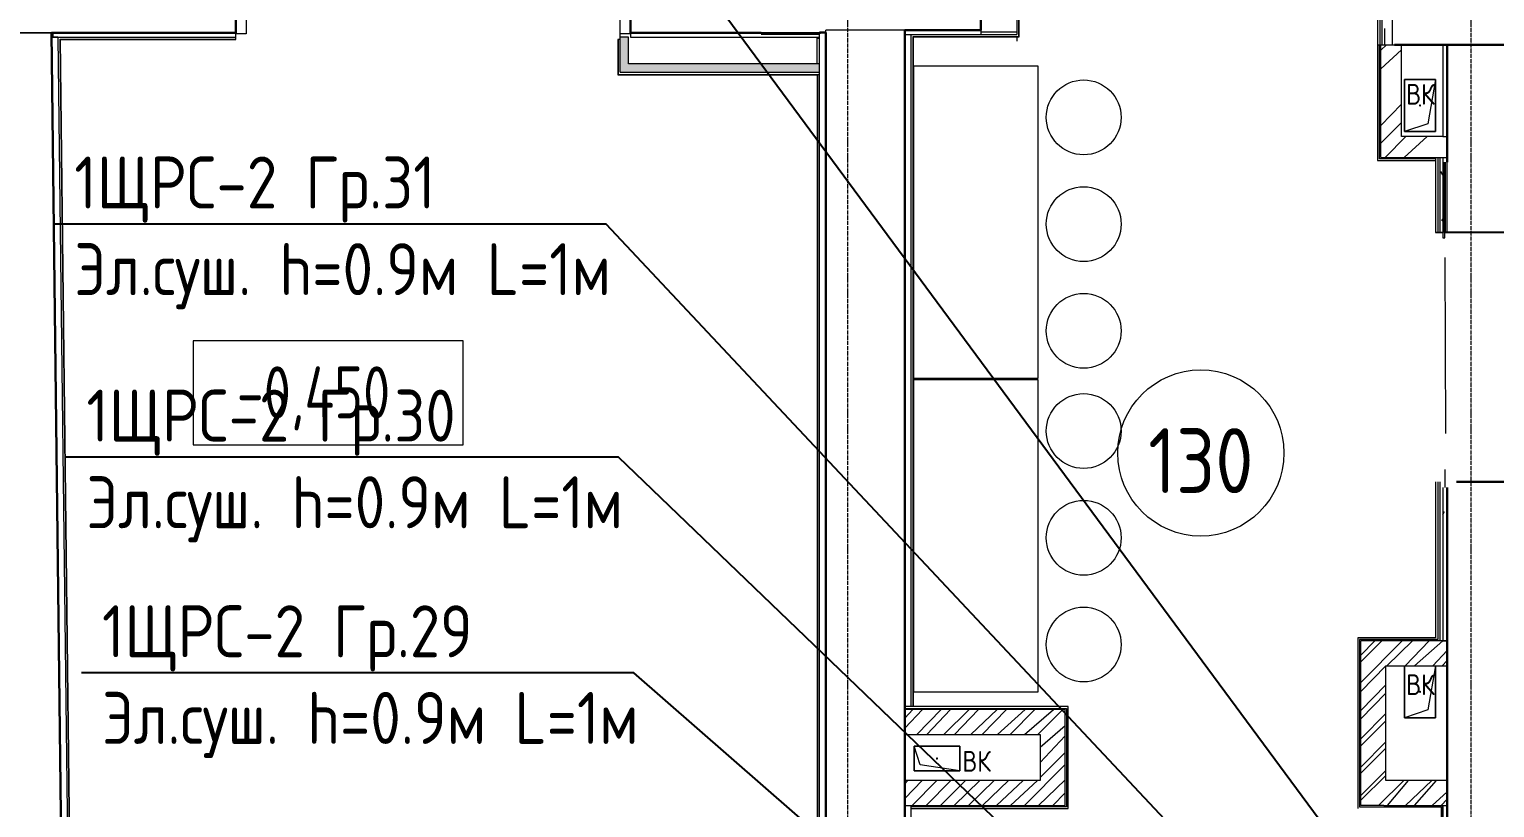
# Model space of a CAD drawing. Header units: millimetres. Extents: x -32 to 417638015, y -35 to 175284279.
# Drawn here: x 416306666 to 416313718, y 175248114 to 175251858 of the extents above; entities that cross this region are included whole.
import ezdxf
from ezdxf import colors
from ezdxf.entities.mleader import LeaderData, LeaderLine
from ezdxf.enums import TextEntityAlignment as Align
from ezdxf.math import Vec2, Vec3

# ---------------------------------------------------------------- set-up
doc = ezdxf.new("R2010")
doc.units = ezdxf.units.MM
doc.linetypes.add('ADSK_Линия сетки', pattern=[25, 20, -2.5, 0, -2.5])
doc.layers.add('_ЭМ_Надписи', color=7, linetype='Continuous')
doc.layers.add('ЭОМ_Лотки рабочие', color=5, linetype='Continuous')
for name, color, linetype, lineweight in [('_ЭМ_ТХ_пищеблок', 7, 'Continuous', 30), ('Аннотация', 7, 'Continuous', 18), ('Атрибут', 7, 'Continuous', 5), ('Обобщенные модели', 7, 'Continuous', 18), ('Оборудование', 7, 'Continuous', 18), ('Оси', 253, 'Continuous', 9), ('Отметки', 7, 'Continuous', 9), ('Перекрытие', 7, 'Continuous', 18), ('Стены внутренние', 7, 'Continuous', 18), ('Стены наружные', 7, 'Continuous', 18), ('Стены несущие', 7, 'Continuous', 30), ('Стены отделка', 7, 'Continuous', 30), ('Стены штриховка', 7, 'Continuous', 9), ('ШТРИХОВКА', 252, 'Continuous', 15)]:
    doc.layers.add(name, color=color, linetype=linetype, lineweight=lineweight)
doc.layers.add('Линии', color=7, linetype='Continuous', lineweight=9, true_color=0x00a600)
doc.styles.add('GOST Common', font='GOST_Common.ttf', dxfattribs={"width": 0.9, "height": 349.9999999999996})
doc.styles.add('GOST Common_3', font='GOST_Common.ttf', dxfattribs={"width": 0.8, "height": 349.9999999999996})
doc.styles.add('GOST Common_5', font='GOST_Common.ttf', dxfattribs={"width": 0.9, "height": 200})
doc.styles.add('ISOCPEUR', font='isocpeur.ttf', dxfattribs={"width": 0.85, "height": 274.9999999999997})
doc.styles.add('ЭОМ', font='isocpeur.ttf', dxfattribs={"width": 0.85, "height": 250})
pattern_1 = [(45, (-31496.66335460375, 188.9018102923583), (-67.35192090801866, 67.35192090801866), []), (45, (-31451.76205460375, 188.9018102923583), (-67.35192090801866, 67.35192090801866), [])]
pattern_2 = [(0, (557.2005734382547, 188.9018102923583), (406.4, 101.6), [33.528, -271.272, 33.528, -271.272, -1625.6]), (0, (557.2005734382547, 188.9018102923583), (406.4, 101.6), [-609.6, 33.528, -576.072, 33.528, -271.272, -711.2]), (0, (557.2005734382547, 188.9018102923583), (406.4, 101.6), [-1524, 33.528, -169.672, 33.528, -474.472]), (120, (709.6005734382488, 239.7018102923575), (-291.1881810244989, 301.1527240979959), [33.52799999999996, -271.2719999999997, 33.52799999999996, -271.2719999999997, -1625.599999999999]), (120, (709.6005734382488, 239.7018102923575), (-291.1881810244989, 301.1527240979959), [-609.5999999999995, 33.52799999999996, -576.0719999999994, 33.52799999999996, -271.2719999999997, -711.1999999999995]), (120, (709.6005734382488, 239.7018102923575), (-291.1881810244989, 301.1527240979959), [-1523.999999999999, 33.52799999999996, -169.6719999999999, 33.52799999999996, -474.4719999999997]), (240, (760.4005734382372, 442.9018102923583), (-115.2118189755009, -402.7527240979958), [33.528, -271.272, 33.528, -271.272, -1625.6]), (240, (760.4005734382372, 442.9018102923583), (-115.2118189755009, -402.7527240979958), [-609.6, 33.528, -576.072, 33.528, -271.272, -711.2]), (240, (760.4005734382372, 442.9018102923583), (-115.2118189755009, -402.7527240979958), [-1524, 33.528, -169.672, 33.528, -474.472])]

# ---------------------------------------------------------------- blocks, each defined once
blk = doc.blocks.new('_ЭМ_ТХ_Пищеблок')
at = {"layer": 'Оборудование', "color": 8}
for p, q in [((52665.29164875692, 22135.63596179818), (52665.29164875692, 20635.63596179818)), ((53265.29164875692, 22135.63596179818), (52665.29164875692, 22135.63596179818)), ((53265.29164875692, 20635.63596179818), (53265.29164875692, 22135.63596179818)), ((52665.29164875692, 20635.63596179818), (53265.29164875692, 20635.63596179818)), ((52665.29164875692, 20626.70010318169), (52665.29164875692, 19126.70010318169)), ((53265.29164875692, 20626.70010318169), (52665.29164875692, 20626.70010318169)), ((53265.29164875692, 19126.70010318169), (53265.29164875692, 20626.70010318169)), ((52665.29164875692, 19126.70010318169), (53265.29164875692, 19126.70010318169))]:
    blk.add_line(p, q, dxfattribs=at)
for centre in [(53484.94547709933, 21889.85866202206), (53484.94547709933, 21376.48725752519), (53484.94547709933, 20863.11585302833), (53484.94547709933, 20380.92280340557), (53484.94547709933, 19867.5513989087), (53484.94547709933, 19354.17999441184)]:
    blk.add_circle(centre, 180, dxfattribs=at)
at = {"layer": 'Атрибут', "color": 8, "style": 'ISOCPEUR', "width": 0.85}
blk.add_attdef('№_ПОЗИЦИИ', text='', height=150, rotation=90, dxfattribs=at).set_placement((58331.67525722168, 39155.16258932042), align=Align.MIDDLE_CENTER)
blk = doc.blocks.new('ТХ пищеблок....')
at = {"layer": 'Оборудование', "color": 8}
for p, q in [((0, 6803.493303392141), (0, 5303.493303392141)), ((600, 6803.493303392141), (0, 6803.493303392141)), ((600, 5303.493303392141), (600, 6803.493303392141)), ((0, 5303.493303392141), (600, 5303.493303392141)), ((0, 5294.557444775652), (0, 3794.557444775652)), ((600, 5294.557444775652), (0, 5294.557444775652)), ((600, 3794.557444775652), (600, 5294.557444775652)), ((0, 3794.557444775652), (600, 3794.557444775652))]:
    blk.add_line(p, q, dxfattribs=at)
for centre in [(819.6538283424452, 6557.716003615991), (819.6538283424452, 6044.344599119155), (819.6538283424452, 5530.97319462226), (819.6538283424452, 5048.780144999502), (819.6538283424452, 4535.408740502666), (819.6538283424452, 4022.037336005771)]:
    blk.add_circle(centre, 180, dxfattribs=at)
blk = doc.blocks.new('1 этаж')
at = {"layer": 'Стены внутренние', "lineweight": 9}
h = blk.add_hatch(dxfattribs=at)
h.set_pattern_fill('FP_12', color=8, style=0, pattern_type=2)
h.set_pattern_definition([(0, (540.3797864780936, 188.9018102923583), (406.4, 101.6), [33.528, -271.272, 33.528, -271.272, -1625.6]), (0, (540.3797864780936, 188.9018102923583), (406.4, 101.6), [-609.6, 33.528, -576.072, 33.528, -271.272, -711.2]), (0, (540.3797864780936, 188.9018102923583), (406.4, 101.6), [-1524, 33.528, -169.672, 33.528, -474.472]), (120, (692.7797864780878, 239.7018102923575), (-291.1881810244989, 301.1527240979959), [33.52799999999996, -271.2719999999997, 33.52799999999996, -271.2719999999997, -1625.599999999999]), (120, (692.7797864780878, 239.7018102923575), (-291.1881810244989, 301.1527240979959), [-609.5999999999993, 33.52799999999996, -576.0719999999993, 33.52799999999996, -271.2719999999997, -711.1999999999994]), (120, (692.7797864780878, 239.7018102923575), (-291.1881810244989, 301.1527240979959), [-1523.999999999999, 33.52799999999996, -169.6719999999998, 33.52799999999996, -474.4719999999996]), (240, (743.5797864781052, 442.9018102923583), (-115.2118189755009, -402.7527240979958), [33.528, -271.272, 33.528, -271.272, -1625.6]), (240, (743.5797864781052, 442.9018102923583), (-115.2118189755009, -402.7527240979958), [-609.6, 33.528, -576.072, 33.528, -271.272, -711.2]), (240, (743.5797864781052, 442.9018102923583), (-115.2118189755009, -402.7527240979958), [-1524, 33.528, -169.672, 33.528, -474.472])])
h.paths.add_polyline_path([(48991.26458547817, 20255.45953487956), (48991.26458547817, 22016.40683749465), (48976.26458547817, 22016.40683749465), (48976.26458547817, 20255.45953487956)])
h.paths.add_polyline_path([(48976.26458547817, 23216.40683749465), (48991.26458547817, 23216.40683749465), (48991.26458547829, 25818.90218870538), (48976.26458547817, 25818.90218870538), (48976.26458547817, 23231.40683749468)])
at = {"layer": 'Стены внутренние'}
for points in [[(45351.47341268123, 20180.71979350084), (45351.47341268123, 20310.21979350083), (45311.4734126812, 20310.21979350083), (45311.4734126812, 20180.71979350084)], [(45543.67351495792, 20140.71979350086), (46270.38937983746, 20140.71979350086), (46270.38937983778, 20180.71979350084), (45311.4734126812, 20180.71979350084), (45311.4734126812, 20140.71979350086)]]:
    blk.add_hatch(color=8, dxfattribs=at).paths.add_polyline_path(points)
at = {"layer": 'Стены внутренние', "lineweight": 9}
h = blk.add_hatch(dxfattribs=at)
h.set_pattern_fill('FP_12', color=8, style=0, pattern_type=2)
h.set_pattern_definition(pattern_2)
h.paths.add_polyline_path([(49255.26901058256, 17325.82326462791), (49270.26901058253, 17325.82326462791), (49270.26901058253, 18170.23902221979), (49255.26901058256, 18170.23902221979), (49255.26901058256, 17360.14870375443)])
h.paths.add_polyline_path([(49255.26901058253, 19370.2390222198), (49270.26901058253, 19370.61076303173), (49270.26901058253, 19743.05226332138), (49255.26901058253, 19743.05226332138), (49255.26901058253, 19370.61076303173)])
h = blk.add_hatch(dxfattribs=at)
h.set_pattern_fill('FP_12', color=8, style=0, pattern_type=2)
h.set_pattern_definition(pattern_2)
h.paths.add_polyline_path([(46725.38937983781, 13028.57325386916), (46725.38937983781, 16678.82326462789), (46710.38937983781, 16678.82326462789), (46710.38937983781, 13028.57325386916)])
at = {"layer": 'Стены штриховка'}
h = blk.add_hatch(dxfattribs=at)
h.set_pattern_fill('ANSI34', color=8, scale=20)
h.set_pattern_definition([(45, (-31496.66335460375, 188.9018102923583), (-269.4076836320746, 269.4076836320746), []), (45, (-31406.86075460375, 188.9018102923583), (-269.4076836320746, 269.4076836320746), []), (45, (-31317.05815460374, 188.9018102923583), (-269.4076836320746, 269.4076836320746), []), (45, (-31227.25535460375, 188.9018102923583), (-269.4076836320746, 269.4076836320746), [])])
h.paths.add_polyline_path([(49071.26458547811, 20272.95953487952), (48971.26458547811, 20272.95953487952), (48971.26458547811, 19731.05226332136), (49290.26901058271, 19731.05226332136), (49290.26901058271, 19831.05226332134), (49270.26901058247, 19831.05226332134), (49071.26458547814, 19831.05226332134)])
h = blk.add_hatch(dxfattribs=at)
h.set_pattern_fill('ANSI32', color=8, scale=10)
h.set_pattern_definition(pattern_1)
h.paths.add_polyline_path([(49290.26901058247, 17405.82326462791), (49270.26901058247, 17405.82326462791), (48875.26901058247, 17405.82326462791), (48875.26901058247, 17184.69002494325), (48976.40225026707, 17285.82326462786), (49290.26901058247, 17285.82326462786)])
h.paths.add_polyline_path([(48995.2690105825, 17285.82326462786), (48976.40225026707, 17285.82326462786), (48875.26901058247, 17184.69002494326), (48875.26901058247, 16613.57326462788), (48986.26901058247, 16613.57326462788), (49290.26901058247, 16613.57326462788), (49290.26901058247, 16733.57326462787), (48995.2690105825, 16733.57326462787)])
h = blk.add_hatch(dxfattribs=at)
h.set_pattern_fill('ANSI32', color=8, scale=10)
h.set_pattern_definition(pattern_1)
h.paths.add_polyline_path([(47452.20057343825, 17075.07326462791), (46680.38937983775, 17075.07326462791), (46680.38937983775, 16955.07326462792), (47332.20057343825, 16955.07326462792), (47332.20057343825, 16733.57326462787), (46680.38937983775, 16733.57326462787), (46680.38937983775, 16613.57326462788), (47452.20057343825, 16613.57326462788)])
h.paths.add_polyline_path([(49157.7690105825, 17160.82326462789, -1), (49162.7690105825, 17160.82326462789, -1)])
h.paths.add_polyline_path([(49159.0190105825, 17162.98832813735, -0.4931454260308636), (49162.68382514821, 17161.47031224065, -0.6681786379185696), (49159.0190105825, 17158.65820111843, -0.577350269190599)], flags=17)
at = {"layer": 'Аннотация', "color": 8, "lineweight": 20, "extrusion": (0, 0, -1)}
for p, q in [((44556.00498213759, 18849.34369707992), (43256.00498213759, 18849.34369707992)), ((43256.00498213759, 18849.34369707992), (43256.00498213759, 18349.34369707992)), ((44556.00498213759, 18349.34369707992), (44556.00498213759, 18849.34369707992)), ((43256.00498213759, 18349.34369707992), (44556.00498213759, 18349.34369707992))]:
    blk.add_line(p, q, dxfattribs=at)
at = {"layer": 'Линии', "color": 8}
blk.add_circle((48105.36427586665, 18309.46944075159), 400, dxfattribs=at)
at = {"layer": 'Обобщенные модели', "color": 8}
for p, q in [((49085.2690105825, 19855.82326462789), (49085.2690105825, 20105.8232646279)), ((49085.2690105825, 20105.8232646279), (49235.2690105825, 20105.8232646279)), ((49235.2690105825, 20105.8232646279), (49085.2690105825, 20105.8232646279)), ((49085.2690105825, 20105.8232646279), (49085.2690105825, 19855.82326462789)), ((49235.2690105825, 20105.8232646279), (49197.76901058251, 19893.32326462789)), ((49235.2690105825, 20105.8232646279), (49235.2690105825, 19855.82326462789)), ((49235.2690105825, 19855.82326462789), (49235.2690105825, 20105.8232646279)), ((49197.76901058251, 19893.32326462789), (49085.2690105825, 19855.82326462789)), ((49235.2690105825, 19855.82326462789), (49085.2690105825, 19855.82326462789)), ((49085.2690105825, 19855.82326462789), (49235.2690105825, 19855.82326462789)), ((49085.2690105825, 17035.82326462788), (49085.2690105825, 17285.82326462789)), ((49085.2690105825, 17285.82326462789), (49085.2690105825, 17035.82326462788)), ((49235.2690105825, 17285.82326462789), (49197.76901058251, 17073.32326462789)), ((49235.2690105825, 17285.82326462789), (49235.2690105825, 17035.82326462788)), ((49235.2690105825, 17035.82326462788), (49235.2690105825, 17285.82326462789)), ((49197.76901058251, 17073.32326462789), (49085.2690105825, 17035.82326462788)), ((49235.2690105825, 17035.82326462788), (49085.2690105825, 17035.82326462788)), ((49085.2690105825, 17035.82326462788), (49235.2690105825, 17035.82326462788)), ((46725.38937983775, 16899.82326462789), (46945.38937983775, 16899.82326462789)), ((46725.38937983775, 16779.82326462789), (46725.38937983775, 16899.82326462789)), ((46755.38937983775, 16809.82326462788), (46725.38937983775, 16899.82326462789)), ((46725.38937983775, 16899.82326462789), (46725.38937983775, 16779.82326462789)), ((46945.38937983775, 16899.82326462789), (46725.38937983775, 16899.82326462789)), ((46945.38937983775, 16899.82326462789), (46945.38937983775, 16779.82326462789)), ((46945.38937983775, 16779.82326462789), (46945.38937983775, 16899.82326462789)), ((46945.38937983775, 16779.82326462789), (46755.38937983775, 16809.82326462788)), ((46945.38937983775, 16779.82326462789), (46725.38937983775, 16779.82326462789)), ((46725.38937983775, 16779.82326462789), (46945.38937983775, 16779.82326462789))]:
    blk.add_line(p, q, dxfattribs=at)
for centre, radius, start, end in [((49160.2690105825, 19980.82326462789), 2.500000000000002, 0, 180), ((49160.2690105825, 19980.82326462789), 2.499999999999998, 119.9999999999582, 180), ((49160.2690105825, 19980.82326462789), 2.500000000000002, 180, 0), ((49160.2690105825, 19980.82326462789), 2.499999999999999, 240.0000000000418, 345.0000000000325), ((49160.2690105825, 19980.82326462789), 2.500000000000002, 14.99999999996748, 90), ((49160.2690105825, 17160.82326462789), 2.500000000000002, 0, 180), ((49160.2690105825, 17160.82326462789), 2.499999999999998, 119.9999999999582, 180), ((49160.2690105825, 17160.82326462789), 2.500000000000002, 180, 0), ((49160.2690105825, 17160.82326462789), 2.499999999999999, 240.0000000000418, 345.0000000000325), ((49160.2690105825, 17160.82326462789), 2.500000000000002, 14.99999999996748, 90), ((46835.38937983775, 16839.82326462789), 2.500000000000002, 90, 270), ((46835.38937983775, 16839.82326462789), 2.499999999999999, 149.9999999999376, 254.9999999997772), ((46835.38937983775, 16839.82326462789), 2.500000000000002, 270, 90), ((46835.38937983775, 16839.82326462789), 2.499999999999998, 30.00000000006242, 90), ((46835.38937983775, 16839.82326462789), 2.500000000000002, 285.0000000002228, 0)]:
    blk.add_arc(centre, radius, start, end, dxfattribs=at)
at = {"layer": 'Оси', "color": 8, "linetype": 'ADSK_Линия сетки'}
for p, q in [((46406.76592647669, -4162.595295516364), (46406.76592647677, 44411.90026894389)), ((49406.76592647671, -4162.595295516368), (49406.76592647678, 44411.90026894388))]:
    blk.add_line(p, q, dxfattribs=at)
at = {"layer": 'Отметки', "color": 8, "lineweight": 20}
blk.add_line((43785.02054111374, 18349.34369707994), (43906.00498213762, 18349.34369707994), dxfattribs=at)
at = {"layer": 'Перекрытие', "color": 8}
for p, q in [((43511.47341268117, 20739.20359151372), (43511.47341268117, 20325.75258666071)), ((45311.47341268117, 20310.21979350081), (45311.47341268117, 20739.20359151371)), ((42581.49350843215, 20325.75258666071), (42575.20436356176, 20325.75258666071)), ((43511.47341268117, 20325.75258666071), (43461.4734126812, 20325.75258666071)), ((45361.47341268117, 20325.75258666071), (45311.47341268117, 20325.75258666071)), ((47219.70057343831, 20310.82651402605), (47219.70057343831, 20291.12430943317)), ((48956.26458547811, 20272.95953487952), (49037.93658957133, 20272.95953487952)), ((49270.26901058247, 19370.20888649869), (49235.2690105825, 19370.1022762585)), ((49283.66907247435, 18403.54715644711), (49280.58975064111, 19248.99597203774)), ((49281.21204130998, 18143.88351658241), (49280.65659505292, 18229.92153681915))]:
    blk.add_line(p, q, dxfattribs=at)
at = {"layer": 'Стены внутренние', "color": 8}
blk.add_line((46680.38937983775, 20342.82651402604), (46300.38937983772, 20342.82651402604), dxfattribs=at)
at = {"layer": 'Стены наружные', "color": 8}
for p, q in [((46258.38937983775, 20304.21979350083), (46270.38937983775, 20304.21979350083)), ((46258.38937983775, 20180.71979350082), (46258.38937983775, 20304.21979350083))]:
    blk.add_line(p, q, dxfattribs=at)
at = {"layer": 'Стены несущие', "color": 8}
for p, q in [((43461.47341268117, 20330.21979350084), (43461.47341268117, 20840.21979350085)), ((45361.47341268117, 20330.21979350084), (45361.47341268117, 20840.21979350084)), ((47047.4101046944, 20342.82651402604), (47047.4101046944, 20852.82651402603)), ((42664.5688718021, 12839.55827625375), (42575.15103743563, 20330.21979350074)), ((42575.15103743563, 20330.21979350085), (43461.4734126812, 20330.21979350088)), ((45989.05454936236, 20330.21979350081), (45361.47341268117, 20330.21979350081)), ((45989.05454936239, 20330.21979350081), (45989.05454936239, 20325.7525866607)), ((45989.05454936239, 20325.7525866607), (46270.38937983775, 20325.7525866607)), ((46270.38937983775, 20325.7525866607), (46270.38937983775, 20331.63033493244)), ((46270.38937983775, 20331.63033493244), (46300.38937983772, 20331.63033493244)), ((46300.38937983772, 20331.63033493244), (46300.38937983772, 12888.57325386915)), ((46680.38937983772, 20342.82651402597), (47047.4101046944, 20342.82651402604)), ((46680.38937983775, 12888.57325386915), (46680.38937983775, 20342.82651402604)), ((49037.93658957133, 20272.95953487949), (51882.20057343834, 20272.95953487949)), ((49290.26901058247, 19831.05226332134), (49290.26901058247, 20270.53246706333)), ((49290.26901058271, 20270.53246706333), (49290.26901058271, 19709.15065131228)), ((49279.13030390441, 19709.11672273532), (49280.16252770583, 19370.23902221978)), ((49280.16252770583, 19370.23902221978), (49720.16048652533, 19371.57925902185)), ((49290.26901058247, 16052.29414150367), (49290.26901058247, 18143.88351658241)), ((49723.81567780382, 18171.58482587786), (49335.26901058145, 18170.40131006301))]:
    blk.add_line(p, q, dxfattribs=at)
at = {"layer": 'Стены отделка', "color": 8, "lineweight": 9}
for p, q in [((48956.26458547814, 22001.40683749463), (48956.26458547811, 20272.95953487952)), ((49028.08537243828, 20272.95953487952), (49028.08537243828, 21996.62948822591)), ((47231.70057343828, 20312.82651402601), (47231.70057343828, 20882.82651402606)), ((47219.70057343828, 20872.82651402602), (47219.70057343828, 20322.82651402604)), ((42605.40188587911, 20309.38490824321), (42575.40402311666, 20309.02681651555)), ((42581.49350843218, 20330.21979350088), (42581.49350843218, 20310.21979350088)), ((42581.49350843218, 20310.21979350088), (42605.39191965229, 20310.21979350088)), ((42605.39191965229, 20310.21979350088), (42694.57100919186, 12839.55827625381)), ((43461.4734126812, 20298.21979350082), (43461.4734126812, 20330.21979350081)), ((45351.47341268117, 20310.21979350081), (45311.4734126812, 20310.21979350081)), ((45311.47341268114, 20140.71979350082), (45311.4734126812, 20310.21979350081)), ((45351.47341268117, 20180.71979350082), (45351.47341268117, 20310.21979350081)), ((45361.47341268117, 20330.21979350081), (45361.47341268117, 20310.21979350081)), ((45361.47341268117, 20310.21979350081), (46270.38937983775, 20310.21979350081)), ((46270.38937983775, 20330.21979350081), (45989.05454936236, 20330.21979350081)), ((46270.38937983775, 20180.71979350082), (46270.38937983775, 20325.7525866607)), ((46680.38937983775, 20322.82651402604), (47219.70057343828, 20322.82651402604)), ((46710.38937983775, 20322.82651402604), (46710.38937983775, 17090.07326462788)), ((46722.38937983775, 20310.82651402605), (47229.70057343831, 20310.82651402605)), ((46722.38937983775, 17090.07326462788), (46722.38937983775, 20310.82651402605)), ((47047.4101046944, 20342.82651402604), (47047.4101046944, 20322.82651402604)), ((48991.26458547811, 20272.95953487952), (48991.26458547811, 20352.04828800069)), ((42617.53602150438, 20298.21979350082), (43461.4734126812, 20298.21979350082)), ((42706.18987242479, 12871.55827625381), (42617.53602150438, 20298.21979350082)), ((45311.4734126812, 20298.21979350082), (45299.4734126812, 20298.21979350082)), ((45299.4734126812, 20298.21979350082), (45299.4734126812, 20130.71979350086)), ((48956.26458547811, 20272.95953487952), (48956.26458547811, 19716.05226332138)), ((48971.26458547811, 19731.05226332136), (48971.26458547811, 20272.95953487952)), ((49071.26458547814, 19831.05226332134), (49071.26458547811, 20272.95953487949)), ((49270.26901058247, 20272.95953487949), (49270.26901058247, 19831.05226332134)), ((49290.26901058247, 20270.53246706333), (49290.26901058247, 20272.95953487949)), ((46270.38937983775, 20180.71979350082), (45351.47341268117, 20180.71979350082)), ((46270.38937983775, 12899.96252198797), (46270.38937983775, 20180.71979350082)), ((45301.4734126812, 20128.71979350083), (46258.38937983775, 20128.71979350083)), ((45311.4734126812, 20140.71979350082), (46270.38937983775, 20140.71979350082)), ((46258.38937983775, 20128.71979350083), (46258.38937983775, 12911.96252198796)), ((49270.26901058247, 19831.05226332134), (49071.26458547811, 19831.05226332134)), ((48956.26458547811, 19716.05226332138), (49235.26901058253, 19716.05226332138)), ((48971.26458547811, 19731.05226332136), (49290.26901058271, 19731.05226332136)), ((49235.26901058253, 19731.05226332136), (49235.26901058253, 19370.23902221978)), ((49290.26901058247, 19370.26980663593), (49290.26901058247, 19709.15065131228)), ((49235.26901058253, 19370.23902221978), (49270.26901058247, 19370.23902221978)), ((49270.26901058247, 19370.23902221978), (49270.26901058247, 19343.88351658241)), ((49270.26901058247, 19343.88351658241), (49280.24280675591, 19343.88351658241)), ((49280.24280675591, 19343.88351658241), (49280.16252770487, 19370.23902221978)), ((49280.16252770487, 19370.23902221978), (49280.16252770583, 19370.23902221978)), ((49235.26901058253, 18170.23902221977), (49235.26901058253, 17420.82326462789)), ((49235.26901058253, 17420.82326462789), (48860.2690105825, 17420.82326462789)), ((48860.26901058247, 17420.82326462789), (48860.2690105825, 16598.5732646279)), ((49290.26901058247, 17405.82326462791), (48875.26901058247, 17405.82326462791)), ((48875.26901058247, 16613.57326462788), (48875.26901058247, 17405.82326462791)), ((48995.2690105825, 16733.57326462787), (48995.2690105825, 17285.82326462786)), ((48995.2690105825, 17285.82326462786), (49290.26901058247, 17285.82326462786)), ((46680.38937983775, 16955.07326462792), (47332.20057343825, 16955.07326462792)), ((47332.20057343825, 16955.07326462792), (47332.20057343825, 16733.57326462787)), ((47332.20057343825, 16733.57326462787), (46680.38937983775, 16733.57326462787)), ((49290.26901058247, 16733.57326462787), (48995.2690105825, 16733.57326462787)), ((46710.38937983775, 16613.57326462788), (46710.38937983775, 12888.57325386922)), ((48986.26901058247, 16613.57326462788), (48875.26901058247, 16613.57326462788)), ((49268.13284624225, 16613.57326462788), (49290.26901058247, 16613.57326462788)), ((49270.2690105825, 16613.57326462788), (49270.26901058247, 13574.85020851368))]:
    blk.add_line(p, q, dxfattribs=at)
for points in [[(46710.38937983775, 16598.5732646279), (47467.20057343823, 16598.5732646279), (47467.20057343823, 17090.07326462788), (46680.38937983775, 17090.07326462788)], [(46680.38937983775, 16613.57326462788), (47452.20057343825, 16613.57326462788), (47452.20057343825, 17075.07326462791), (46680.38937983775, 17075.07326462791)]]:
    blk.add_lwpolyline(points, dxfattribs=at)
at = {"layer": 'Стены штриховка', "color": 8}
for p, q in [((48967.26458547811, 22001.40683749463), (48967.26458547811, 20272.95953487952)), ((48976.26458547811, 22001.40683749463), (48976.26458547814, 20272.95953487952)), ((47229.70057343831, 20310.82651402605), (47229.70057343831, 20884.82651402616)), ((42575.15103743563, 20330.21979350074), (42195.1239638312, 20330.21979350074)), ((42195.1239638312, 20330.21979350088), (42575.15103743563, 20330.21979350088)), ((42605.39191965229, 20310.21979350088), (43461.4734126812, 20310.21979350081)), ((46300.38937983772, 20331.63033493244), (46300.38937983772, 20342.82651402604)), ((46720.38937983775, 20312.82651402608), (47231.70057343828, 20312.82651402601)), ((46720.38937983778, 17090.07326462788), (46720.38937983775, 20312.82651402608)), ((47047.4101046944, 20335.82651402606), (47219.70057343828, 20335.82651402606)), ((47229.70057343831, 20310.82651402605), (47231.70057343828, 20310.82651402605)), ((47231.70057343828, 20310.82651402605), (47231.70057343828, 20312.82651402601)), ((42615.51200452901, 20300.21979350085), (43461.4734126812, 20300.21979350085)), ((42704.21360441481, 12869.55827625384), (42615.51200452901, 20300.21979350085)), ((45301.4734126812, 20298.21979350082), (45301.4734126812, 20128.71979350083)), ((48965.26458547811, 19725.0522633214), (48965.26458547814, 20272.95953487952)), ((45299.4734126812, 20130.71979350086), (46270.38937983775, 20130.71979350079)), ((45299.4734126812, 20130.71979350086), (45299.4734126812, 20128.71979350083)), ((45299.4734126812, 20128.71979350083), (45301.4734126812, 20128.71979350083)), ((46270.38937983775, 20128.71979350083), (46260.38937983775, 20128.71979350083)), ((46260.38937983775, 20128.71979350083), (46260.38937983775, 12911.96252198796)), ((49270.26901058247, 19831.05226332134), (49290.26901058247, 19831.05226332134)), ((49235.2690105825, 19725.0522633214), (48965.26458547811, 19725.0522633214)), ((49246.2690105825, 19731.05226332136), (49246.2690105825, 19370.23902221978)), ((49255.2690105825, 19731.05226332136), (49255.26901058247, 19370.23902221978)), ((49270.2690105825, 19731.05226332136), (49270.26901058247, 19370.23902221978)), ((49246.2690105825, 18170.23902221977), (49246.2690105825, 17411.82326462795)), ((49255.2690105825, 18170.23902221977), (49255.26901058253, 17405.82326462792)), ((49270.26901058247, 18143.88351658241), (49270.2690105825, 17405.82326462792)), ((49246.2690105825, 17411.82326462795), (48869.26901058247, 17411.82326462786)), ((48869.26901058247, 17411.82326462786), (48869.2690105825, 16607.57326462783)), ((49270.26901058247, 17405.82326462791), (49290.26901058247, 17405.82326462791)), ((49270.26901058247, 17285.82326462792), (49290.26901058247, 17285.82326462786)), ((48869.2690105825, 16607.57326462783), (49264.26901058253, 16607.57326462791)), ((48986.26901058247, 16613.57326462788), (49268.13284624225, 16613.57326462788)), ((49264.26901058244, 16198.5732646279), (49264.26901058253, 16607.57326462791)), ((49270.26901058247, 16329.57326462788), (49270.26901058247, 16611.43710028764))]:
    blk.add_line(p, q, dxfattribs=at)
blk.add_lwpolyline([(46680.38937983775, 17081.07326462787), (47458.20057343825, 17081.07326462787), (47458.20057343825, 16607.57326462784), (46710.38937983772, 16607.57326462792)], dxfattribs=at)
at = {"layer": 'ЭОМ_Лотки рабочие'}
blk.add_blockref('ТХ пищеблок....', (46722.0575752336, 13366.04446869802), dxfattribs=at)
at = {"layer": 'Аннотация', "color": 8, "style": 'GOST Common_5', "width": 0.9}
for p in [(49093.10231051239, 19984.90787726493), (49093.10231051239, 17144.90787726493), (46957.36445436216, 16776.1345561673)]:
    blk.add_text('ВК', height=100, dxfattribs=at).set_placement(p)
at = {"layer": 'Аннотация', "color": 8, "lineweight": 9, "insert": (48105.36427586665, 18272.52132049296), "char_height": 312.5000000000001, "width": 520.2111192702771, "attachment_point": 5, "line_spacing_factor": 1.022765581104984, "style": 'GOST Common'}
blk.add_mtext('130', dxfattribs=at)
at = {"layer": 'Отметки', "color": 8, "lineweight": 20, "insert": (43466.01488067757, 18726.05077306756), "char_height": 250, "width": 1055.976243504083, "attachment_point": 1, "line_spacing_factor": 1.022761013168346, "style": 'GOST Common_3'}
blk.add_mtext('-0,450', dxfattribs=at)

msp = doc.modelspace()

# ---------------------------------------------------------------- block references
at = {"layer": '_ЭМ_ТХ_пищеблок', "lineweight": 50}
msp.add_blockref('_ЭМ_ТХ_Пищеблок', (416258254.8670169, 175229544.5649611), dxfattribs=at)
at = {"layer": 'ШТРИХОВКА'}
msp.add_blockref('1 этаж', (416264198.1010904, 175231510.6631508), dxfattribs=at)

# ---------------------------------------------------------------- leaders
at = {"layer": '_ЭМ_Надписи', "color": 7, "ltscale": 5}
ml = msp.add_multileader_mtext('Standard', dxfattribs=at)
ml.set_content('{\\fGOST Common|b0|i0|c204|p34;\\W0.9;\\C256;1ЩРС-2\\fISOCPEUR|b0|i0|c204|p34;\\W0.85; Гр.32\\PЭл.суш. \\fGOST Common|b0|i0|c0|p34;\\W0.9;h=0.9\\fGOST Common|b0|i0|c204|p34;м \\fGOST Common|b0|i0|c0|p34;L=1\\fGOST Common|b0|i0|c204|p34;м}', color=1, style='ЭОМ')
ml.set_leader_properties()
ml.build(insert=Vec2(0, 0))
ml.multileader.update_dxf_attribs({"text_left_attachment_type": 6, "text_right_attachment_type": 6, "dogleg_length": 0, "arrow_head_size": 200})
ctx = ml.context
ctx.base_point, ctx.char_height, ctx.arrow_head_size, ctx.landing_gap_size, ctx.plane_origin = Vec3(416306489.2588594, 175253230.4006652, -64.26463315267222), 250, 200, 0, Vec3(416288553.5790604, 175264754.1647294, -64.26463315267222)
ctx.left_attachment, ctx.right_attachment = 6, 6
notes = []
notes.append((ctx, [(1, (1, 1, 0), (416309048.804314, 175253230.4006652, -64.26463315267222), (-1, 0), 0, [(0, [(416313439.2911114, 175247292.7749791, -64.26463315267222)], 0, [])])]))
ctx.mtext.insert, ctx.mtext.width, ctx.mtext.defined_height, ctx.mtext.flow_direction = Vec3(416306489.2588594, 175253555.4006652, -64.26463315267222), 2631.594679525163, 614.6704997353966, 5
ml = msp.add_multileader_mtext('Standard', dxfattribs=at)
ml.set_content('{\\fGOST Common|b0|i0|c204|p34;\\W0.9;\\C256;1ЩРС-2\\fISOCPEUR|b0|i0|c204|p34;\\W0.85; Гр.16\\P\\fGOST Common|b0|i0|c204|p34;\\W0.9;Аппарат Рота\\P\\pxql;\\fGOST Common|b0|i0|c0|p34;h=\\fGOST Common|b0|i0|c204|p34;1\\fGOST Common|b0|i0|c0|p34;.\\fGOST Common|b0|i0|c204|p34;8м}', color=1, style='ЭОМ')
ml.set_leader_properties()
ml.build(insert=Vec2(0, 0))
ml.multileader.update_dxf_attribs({"text_left_attachment_type": 6, "text_right_attachment_type": 6, "dogleg_length": 0, "arrow_head_size": 200})
ctx = ml.context
ctx.base_point, ctx.char_height, ctx.arrow_head_size, ctx.landing_gap_size, ctx.plane_origin = Vec3(416313833.6349086, 175252370.2436053, -64.26463315267222), 250, 200, 0, Vec3(416289919.5808728, 175259956.1158735, -64.26463315267222)
ctx.left_attachment, ctx.right_attachment = 6, 6
notes.append((ctx, [(0, (1, 1, 0), (416313833.6349086, 175252370.2436053, -64.26463315267222), (1, 0), 0, [(0, [(416313965.5498859, 175246234.9801188, -64.26463315267222)], 0, [])])]))
ctx.mtext.insert, ctx.mtext.width, ctx.mtext.defined_height, ctx.mtext.flow_direction = Vec3(416313833.6349086, 175252670.2436053, -64.26463315267222), 2543.182941424658, 233.1039977426419, 5
ml = msp.add_multileader_mtext('Standard', dxfattribs=at)
ml.set_content('{\\fGOST Common|b0|i0|c204|p34;\\W0.9;\\C256;1ЩРС-2\\fISOCPEUR|b0|i0|c204|p34;\\W0.85; Гр.31\\PЭл.суш. \\fGOST Common|b0|i0|c0|p34;\\W0.9;h=0.9\\fGOST Common|b0|i0|c204|p34;м \\fGOST Common|b0|i0|c0|p34;L=1\\fGOST Common|b0|i0|c204|p34;м}', color=1, style='ЭОМ')
ml.set_leader_properties()
ml.build(insert=Vec2(0, 0))
ml.multileader.update_dxf_attribs({"text_left_attachment_type": 6, "text_right_attachment_type": 6, "dogleg_length": 0, "arrow_head_size": 200})
ctx = ml.context
ctx.base_point, ctx.char_height, ctx.arrow_head_size, ctx.landing_gap_size, ctx.plane_origin = Vec3(416306882.4878702, 175250921.1839626, -64.26463315267222), 250, 200, 0, Vec3(416288553.5790604, 175263610.0849001, -64.26463315267222)
ctx.left_attachment, ctx.right_attachment = 6, 6
notes.append((ctx, [(1, (1, 1, 0), (416309442.0333248, 175250921.1839626, -64.26463315267222), (-1, 0), 0, [(0, [(416313439.2911114, 175246664.3043588, -64.26463315267222)], 0, [])])]))
ctx.mtext.insert, ctx.mtext.width, ctx.mtext.defined_height, ctx.mtext.flow_direction = Vec3(416306882.4878703, 175251246.1839626, -64.26463315267222), 2631.594679525163, 614.6704997353966, 5
ml = msp.add_multileader_mtext('Standard', dxfattribs=at)
ml.set_content('{\\fGOST Common|b0|i0|c204|p34;\\W0.9;\\C256;1ЩРС-2\\fISOCPEUR|b0|i0|c204|p34;\\W0.85; Гр.30\\PЭл.суш. \\fGOST Common|b0|i0|c0|p34;\\W0.9;h=0.9\\fGOST Common|b0|i0|c204|p34;м \\fGOST Common|b0|i0|c0|p34;L=1\\fGOST Common|b0|i0|c204|p34;м}', color=1, style='ЭОМ')
ml.set_leader_properties()
ml.build(insert=Vec2(0, 0))
ml.multileader.update_dxf_attribs({"text_left_attachment_type": 6, "text_right_attachment_type": 6, "dogleg_length": 0, "arrow_head_size": 200})
ctx = ml.context
ctx.base_point, ctx.char_height, ctx.arrow_head_size, ctx.landing_gap_size, ctx.plane_origin = Vec3(416306940.9109512, 175249799.7775306, -64.26463315267222), 250, 200, 0, Vec3(416288582.6532715, 175262346.3095261, -64.26463315267222)
ctx.left_attachment, ctx.right_attachment = 6, 6
notes.append((ctx, [(1, (1, 1, 0), (416309500.4564058, 175249799.7775306, -64.26463315267222), (-1, 0), 0, [(0, [(416313468.3653225, 175245992.3689887, -64.26463315267222)], 0, [])])]))
ctx.mtext.insert, ctx.mtext.width, ctx.mtext.defined_height, ctx.mtext.flow_direction = Vec3(416306940.9109512, 175250124.7775306, -64.26463315267222), 2631.594679525163, 614.6704997353966, 5
ml = msp.add_multileader_mtext('Standard', dxfattribs=at)
ml.set_content('{\\fGOST Common|b0|i0|c204|p34;\\W0.9;\\C256;1ЩРС-2\\fISOCPEUR|b0|i0|c204|p34;\\W0.85; Гр.29\\PЭл.суш. \\fGOST Common|b0|i0|c0|p34;\\W0.9;h=0.9\\fGOST Common|b0|i0|c204|p34;м \\fGOST Common|b0|i0|c0|p34;L=1\\fGOST Common|b0|i0|c204|p34;м}', color=1, style='ЭОМ')
ml.set_leader_properties()
ml.build(insert=Vec2(0, 0))
ml.multileader.update_dxf_attribs({"text_left_attachment_type": 6, "text_right_attachment_type": 6, "dogleg_length": 0, "arrow_head_size": 200})
ctx = ml.context
ctx.base_point, ctx.char_height, ctx.arrow_head_size, ctx.landing_gap_size, ctx.plane_origin = Vec3(416307015.9832945, 175248762.373908, -64.26463315267222), 250, 200, 0, Vec3(416288553.5790604, 175261091.8261106, -64.26463315267222)
ctx.left_attachment, ctx.right_attachment = 6, 6
notes.append((ctx, [(1, (1, 1, 0), (416309575.5287491, 175248762.373908, -64.26463315267222), (-1, 0), 0, [(0, [(416313439.2911114, 175245390.8622478, -64.26463315267222)], 0, [])])]))
ctx.mtext.insert, ctx.mtext.width, ctx.mtext.defined_height, ctx.mtext.flow_direction = Vec3(416307015.9832945, 175249087.373908, -64.26463315267222), 2631.594679525163, 614.6704997353966, 5
for ctx, leaders in notes:
    for number, flags, end, landing, length, lines in leaders:
        leader = LeaderData()
        leader.index, (leader.has_last_leader_line, leader.has_dogleg_vector, leader.attachment_direction) = number, flags
        leader.last_leader_point, leader.dogleg_vector, leader.dogleg_length = Vec3(end), Vec3(landing), length
        for number, points, colour, breaks in lines:
            line = LeaderLine()
            line.index, line.vertices, line.color, line.breaks = number, Vec3.list(points), colors.encode_raw_color(colour), breaks
            leader.lines.append(line)
        ctx.leaders.append(leader)

doc.saveas('drawing.dxf')
